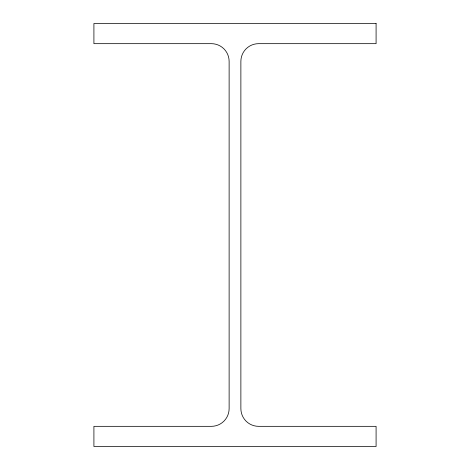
<?xml version="1.0" encoding="UTF-8"?>
<svg xmlns="http://www.w3.org/2000/svg" width="470" height="470" viewBox="0 0 470 470"><rect width="100%" height="100%" fill="white"/><g stroke="black" fill="none" stroke-linecap="round" stroke-linejoin="round"><path stroke-width="0.7" d="M376.088 23.5L93.912 23.5L93.912 43.669L211.412 43.669A17.713 17.713 0 0 1 229.125 61.382L229.125 408.618A17.713 17.713 0 0 1 211.412 426.331L93.912 426.331L93.912 446.5L376.088 446.5L376.088 426.331L258.588 426.331A17.713 17.713 0 0 1 240.875 408.618L240.875 61.382A17.713 17.713 0 0 1 258.588 43.669L376.088 43.669L376.088 23.5"/></g></svg>
